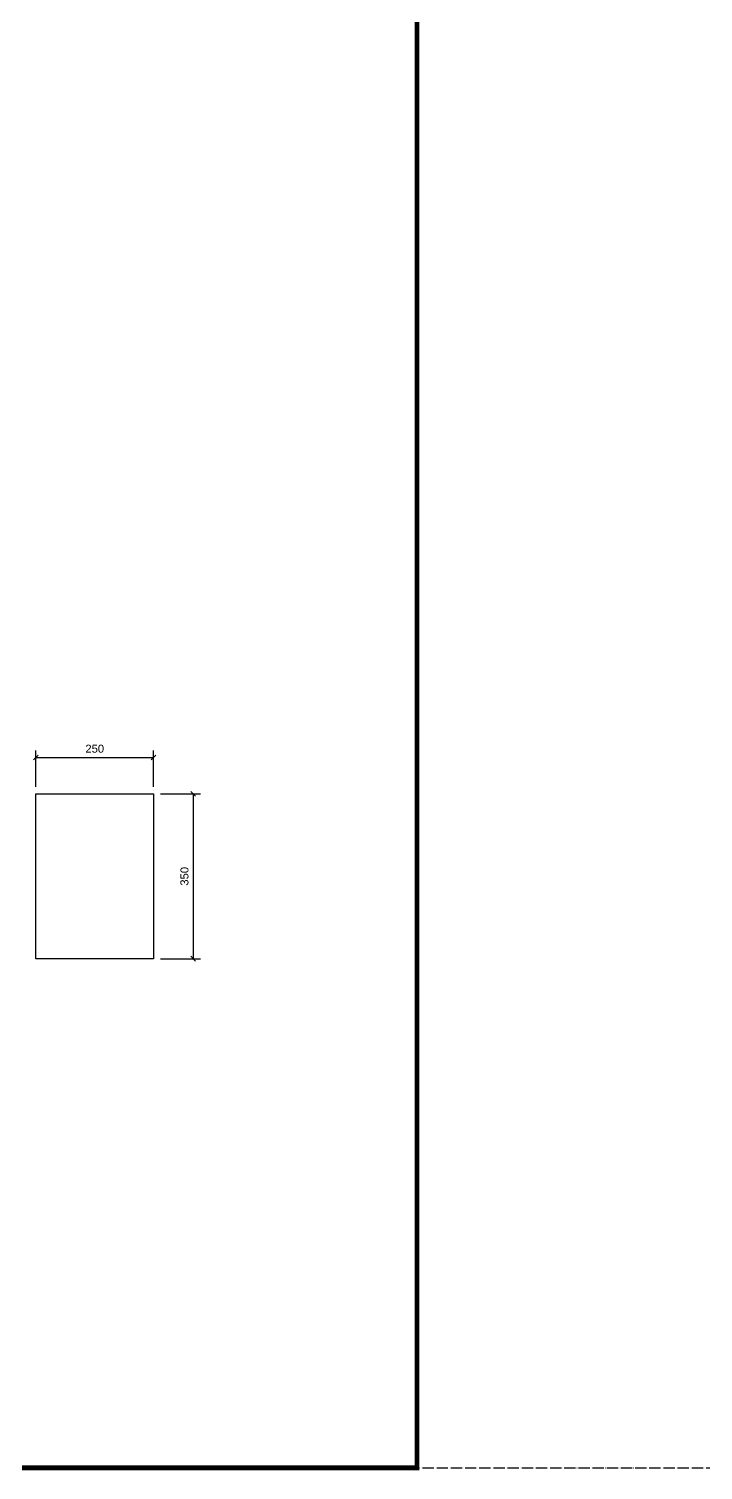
# Model space of a CAD drawing. Header units: millimetres. Extents: x 0 to 119933, y -45162 to 41221.
# Drawn here: x 33809 to 35241, y -5 to 3057 of the extents above; entities that cross this region are included whole.
import ezdxf

# ---------------------------------------------------------------- set-up
doc = ezdxf.new("R2010")
doc.units = ezdxf.units.MM
doc.linetypes.add('ACAD_ISO04W100', pattern=[30, 24, -3, 0, -3])
doc.linetypes.add('CENTER', pattern=[2, 1.25, -0.25, 0.25, -0.25])
doc.layers.get('DEFPOINTS').update_dxf_attribs({"color": 166})
doc.layers.add('F_CNTR', color=1, linetype='ACAD_ISO04W100')
doc.layers.add('F_STEL', color=3, linetype='Continuous')
doc.styles.add('Arial', font='arial.ttf')
doc.dimstyles.new('10x of Arup4', dxfattribs={"dimscale": 10, "dimtxt": 1.7, "dimasz": 1, "dimexe": 1.5, "dimexo": 1.5, "dimgap": 1, "dimtad": 1, "dimdec": 1, "dimdsep": 46, "dimtxsty": 'Arial', "dimblk": 'OBLIQUE', "dimcen": 0, "dimclrd": 1, "dimclre": 1, "dimclrt": 7, "dimadec": 0, "dimazin": 0, "dimtfac": 1, "dimtdec": 1, "dimtix": 1, "dimtofl": 0, "dimtmove": 2, "dimatfit": 3, "dimfxl": 5, "dimtfill": 1, "dimtolj": 1, "dimtzin": 0, "dimlwd": -1, "dimlwe": -1, "dimarcsym": 0})

# ---------------------------------------------------------------- blocks, each defined once
blk = doc.blocks.new('_OBLIQUE')
at = {"color": 0, "linetype": 'ByBlock'}
blk.add_line((-0.5, -0.5), (0.5, 0.5), dxfattribs=at)
blk = doc.blocks.new('*D330')
at = {"color": 1, "linetype": 'Continuous', "transparency": 16777216}
for p, q in [((33824.1, 1446.6), (33824.1, 1523.9)), ((33824.1, 1508.9), (34074.1, 1508.9)), ((34074.1, 1446.6), (34074.1, 1523.9))]:
    blk.add_line(p, q, dxfattribs=at)
at = {"layer": 'DEFPOINTS', "color": 0, "transparency": 16777216}
for p in [(34074.1, 1508.9), (33824.1, 1431.6), (34074.1, 1431.6)]:
    blk.add_point(p, dxfattribs=at)
at = {"color": 1, "transparency": 16777216, "xscale": 10, "yscale": 10, "zscale": 10, "rotation": 180}
blk.add_blockref('_OBLIQUE', (33824.1, 1508.9), dxfattribs=at)
at = {"color": 1, "transparency": 16777216, "xscale": 10, "yscale": 10, "zscale": 10}
blk.add_blockref('_OBLIQUE', (34074.1, 1508.9), dxfattribs=at)
at = {"color": 7, "transparency": 16777216, "insert": (33949.1, 1527.6), "char_height": 17, "attachment_point": 5, "style": 'Arial', "bg_fill": 3, "box_fill_scale": 1.1, "bg_fill_color": 256, "bg_fill_true_color": 13158600, "bg_fill_transparency": 0}
blk.add_mtext('\\A1;250', dxfattribs=at)
blk = doc.blocks.new('*D331')
at = {"color": 1, "linetype": 'Continuous', "transparency": 16777216}
for p, q in [((34089.1, 1431.6), (34173.4, 1431.6)), ((34158.4, 1431.6), (34158.4, 1081.6)), ((34089.1, 1081.6), (34173.4, 1081.6))]:
    blk.add_line(p, q, dxfattribs=at)
at = {"layer": 'DEFPOINTS', "color": 0, "transparency": 16777216}
for p in [(34074.1, 1431.6), (34074.1, 1081.6), (34158.4, 1081.6)]:
    blk.add_point(p, dxfattribs=at)
at = {"color": 1, "transparency": 16777216, "xscale": 10, "yscale": 10, "zscale": 10}
for p, rotation in [((34158.4, 1431.6), 90), ((34158.4, 1081.6), 270)]:
    blk.add_blockref('_OBLIQUE', p, dxfattribs=dict(at, rotation=rotation))
at = {"color": 7, "transparency": 16777216, "insert": (34139.7, 1256.6), "char_height": 17, "attachment_point": 5, "rotation": 90, "style": 'Arial', "bg_fill": 3, "box_fill_scale": 1.1, "bg_fill_color": 256, "bg_fill_true_color": 13158600, "bg_fill_transparency": 0}
blk.add_mtext('\\A1;350', dxfattribs=at)

msp = doc.modelspace()

# ---------------------------------------------------------------- linework, layer by layer
at = {"layer": 'F_CNTR'}
msp.add_line((0, 0), (100188.66, 0), dxfattribs=at)
at = {"layer": 'F_STEL'}
msp.add_lwpolyline([(33824.13, 1431.58), (34074.13, 1431.58), (34074.13, 1081.58), (33824.13, 1081.58)], close=True, dxfattribs=at)

# ---------------------------------------------------------------- next in the draw order: dimensions: what is measured, and where the dimension line sits
dim = msp.add_linear_dim(base=(34074.13, 1508.88), p1=(33824.13, 1431.58), p2=(34074.13, 1431.58), dimstyle='10x of Arup4', override={"dimarcsym": 1})
dim.commit()
dim.dimension.update_dxf_attribs({"geometry": '*D330', "text_midpoint": (33949.13, 1527.56)})

# ---------------------------------------------------------------- next in the draw order: dimensions: what is measured, and where the dimension line sits
dim = msp.add_linear_dim(base=(34158.43, 1081.58), p1=(34074.13, 1431.58), p2=(34074.13, 1081.58), angle=90, dimstyle='10x of Arup4', override={"dimarcsym": 1})
dim.commit()
dim.dimension.update_dxf_attribs({"geometry": '*D331', "text_midpoint": (34139.74, 1256.58)})

# ---------------------------------------------------------------- next in the draw order: linework, layer by layer
at = {"layer": 'DEFPOINTS', "color": 3, "linetype": 'CENTER', "ltscale": 100, "const_width": 10}
msp.add_lwpolyline([(25771.47, 5625.37), (34633.55, 5625.37), (34633.55, 0), (25771.47, 0)], close=True, dxfattribs=at)

doc.saveas('drawing.dxf')
